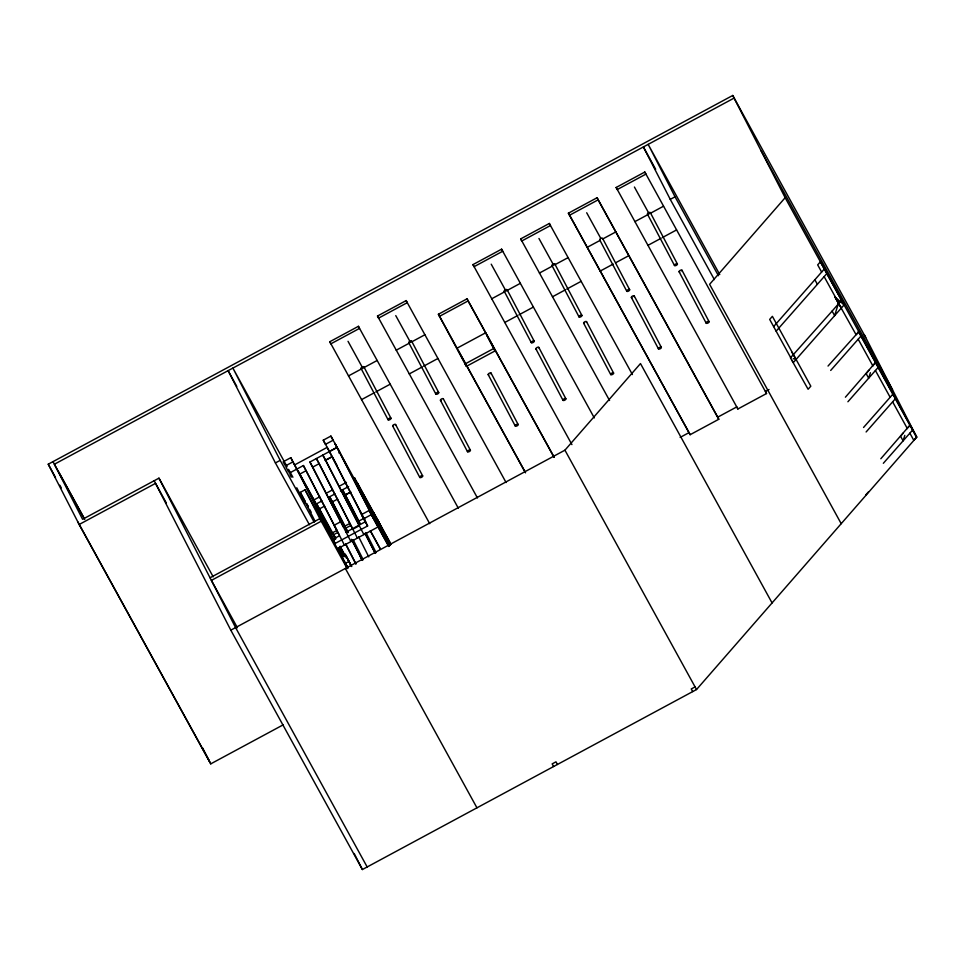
<?xml version="1.0" encoding="UTF-8"?>
<svg xmlns="http://www.w3.org/2000/svg" width="965" height="965" viewBox="0 0 965 965"><rect width="100%" height="100%" fill="white"/><g stroke="black" fill="none" stroke-linecap="round" stroke-linejoin="round"><path stroke-width="1.45" d="M791.927 360.174L793.387 362.502L844.098 304.904L834.918 296.894L838.464 303.324L834.629 315.651L832.12 311.08L841.564 300.332L820.383 261.817L817.681 264.88L821.637 272.07M870.382 372.719L868.669 378.196L866.16 373.624L868.886 370.307M904.82 435.372L903.107 440.848L900.586 436.276L903.324 432.959M864.326 334.831L916.75 437.085L696.525 689.541L362.394 869.537L230.804 630.169L564.935 450.173L640.483 363.564L772.072 602.932M283.179 724.848L210.756 763.858L79.166 524.49L48.25 464.201L732.737 95.463L785.16 197.704L709.613 284.313L841.203 523.681M773.628 326.592L824.339 268.994M776.137 331.164L826.848 273.565M790.854 357.919L769.684 319.415L772.386 316.339L810.805 386.193L808.103 389.257L790.456 357.846L832.12 311.08M828.03 366.049L858.814 331.671L856.1 334.734L834.918 296.894M830.696 370.439L860.913 336.122M875.231 362.816L845.4 397.206M872.517 365.88L875.617 362.888M847.909 401.766L878.126 367.448M863.542 427.483L892.842 394.215M866.112 431.97L895.339 398.774M909.657 425.469L880.828 458.737M906.955 428.544L910.055 425.541M883.337 463.296L912.564 430.101M865.81 494.888L868.512 491.824M294.735 464.865L327.207 447.35L367.617 525.949L335.132 543.464L290.791 457.687L283.155 461.801L284.772 464.937M330.899 436.071L333.058 440.269L325.422 444.37L323.263 440.185L330.899 436.071L356.254 482.44L354.577 477.977L356.254 482.452M285.314 465.986L292.938 461.873L290.791 457.687M289.259 473.164L303.42 465.528L338.896 534.333M373.081 517.65L334.843 443.237L337.002 447.446L309.91 462.03L343.371 526.914L349.861 523.416M358.992 525.093L325.627 460.196L332.177 456.662L365.554 521.643L345.94 532.282M338.944 453.007L339.801 452.549L337.654 448.339L378.051 526.95L337.943 548.566L342.225 556.371M292.938 461.873L316.146 504.08L313.999 499.894L319.584 496.842M325.977 493.392L332.37 489.943M338.775 486.493L346.447 482.355M348.606 486.553L340.416 490.968M358.678 487.747L359.535 487.289L357.388 483.079L388.811 544.248M360.343 524.067L345.361 494.936L350.826 491.981L344.879 495.178M367.617 525.949L361.525 514.586L369.137 510.473L388.75 546.154M337.617 532.535L333.721 534.634L335.338 537.782M345.41 528.337L350.609 525.527M358.401 521.329L364.903 517.831M363.672 518.772L371.296 514.671L369.137 510.473M339.451 535.78L332.973 539.266L329.017 532.077L335.132 543.464M734.075 98.092L54.366 464.249L84.739 519.484M358.413 326.315L359.487 328.414L330.85 343.842L329.777 341.743L358.413 326.315L458.351 508.253M406.144 300.598L407.218 302.696L378.582 318.124L377.508 316.025L406.144 300.598L506.082 482.536M501.607 249.175L502.681 251.274L474.044 266.702L472.971 264.603L501.607 249.175L594.295 417.917M549.338 223.458L550.424 225.557L521.775 240.985L520.702 238.886L549.338 223.458L632.413 374.565M568.433 213.168L597.07 197.741L717.707 417.169L718.78 419.268L690.144 434.696L568.433 213.168L690.144 434.696M616.165 187.463L644.813 172.035L766.512 393.551L737.875 408.979L616.165 187.463L617.238 189.562L645.887 174.134L644.813 172.035M569.507 215.267L598.155 199.839L597.07 197.741M553.97 457.084L486.963 335.205L495.021 350.934L466.385 366.362L438.399 314.252L467.036 298.824L554.175 457.326M439.473 316.351L468.109 300.923L467.036 298.824M714.377 279.609L670.265 199.381L675.042 196.8L648.166 144.376L719.745 274.579M348.486 375.928L377.122 360.5M396.217 350.211L409.232 343.19M411.838 341.791L424.853 334.783M491.68 298.788L504.707 291.768M520.328 283.348L505.998 291.068L491.221 264.181M539.411 273.071L552.438 266.05M555.044 264.651L568.059 257.643M587.154 247.354L600.17 240.345M602.775 238.946L615.791 231.926M634.886 221.636L647.901 214.628M650.506 213.229L663.522 206.208M213.193 576.805L158.96 478.157L82.592 519.303L53.027 461.62M79.166 524.49L155.534 483.356L166.378 503.079M361.525 399.643L374.541 392.634M375.843 391.923L390.162 384.215M409.256 373.925L422.272 366.917M423.575 366.218L437.893 358.498M456.988 348.22L485.636 332.792L468.109 300.923M504.719 322.503L517.747 315.495M519.049 314.783L533.368 307.075M552.462 296.786L565.478 289.777M566.781 289.078L581.099 281.358M600.194 271.081L613.209 264.06M615.815 262.661L628.83 255.653M647.925 245.363L660.941 238.355M662.243 237.643L676.562 229.935M309.403 524.743L275.423 462.935L280.2 460.365L232.891 368.075L287.112 466.722M485.636 332.792L493.694 348.522L465.058 363.95L466.385 366.362M329.367 451.548L337.002 447.446M299.693 474.153L306.231 470.631M350.898 541.582L312.72 467.132L319.21 463.634L316.399 458.532L357.4 538.084M325.145 460.438L332.177 456.65M315.048 521.209L300.272 492.379L305.036 489.798L347.702 567.396M335.12 539.435L316.617 503.802L321.84 500.968M348.027 532.632L329.644 496.77L334.831 493.971M319.427 508.893L324.65 506.07M348.112 532.427L332.443 501.872L337.641 499.074M210.044 577.782L319.825 518.639L347.195 568.614M340.561 521.812L334.071 525.31L336.881 530.412L330.404 533.898L327.593 528.796M352.695 529.29L359.173 525.792M347.533 568.071L341.489 556.286L345.205 554.284L351.755 566.552M348.944 561.437L345.229 563.427L347.243 567.36M680.156 437.398L689.07 432.597M717.707 417.169L736.802 406.88L737.875 408.979M769.021 389.522L765.438 391.452L766.512 393.551M695.077 686.899L691.254 688.962L692.713 691.603M841.564 300.332L844.098 304.904M793.278 358.642L796.089 359.438L791.891 352.249M838.464 303.324L841.384 307.968M732.737 95.463L865.677 337.461M760.963 150.516L892.553 389.896M785.16 197.704L916.75 437.085M858.392 331.55L916.509 437.266L913.807 440.342L909.862 433.164M824.146 276.629L838.862 303.396M858.199 339.185L872.915 365.952M875.424 370.512L890.14 397.278M892.637 401.85L907.353 428.605M814.87 279.741L817.379 284.313M675.042 196.8L718.43 275.713M655.681 169.297L643.39 146.945L670.265 199.381M634.427 187.041L649.204 213.928M598.155 199.839L718.78 419.268M586.696 212.758L600.809 238.439M538.952 238.476L553.741 265.351M520.702 238.886L609.554 400.499M472.971 264.603L571.931 444.612M564.935 450.173L696.525 689.541M493.694 348.522L495.021 350.934M438.399 314.252L525.539 472.754M458.327 350.633L525.322 472.512M395.759 315.615L410.535 342.491M377.508 316.025L477.446 497.964M348.027 341.32L362.152 367.014M329.777 341.743L429.715 523.681M557.432 764.473L555.973 761.831L552.161 763.894L553.608 766.524M390.946 544.127L354.577 477.977L389.45 545.852M356.724 482.186L390.958 544.429M371.296 514.671L388.762 546.443M323.263 440.185L337.171 465.757M362.165 515.141L360.066 511.305L365.458 521.763L361.525 514.586M370.391 530.774L380.391 548.976M370.403 531.064L380.403 549.266M345.361 494.936L342.551 489.822L360.259 524.26M325.627 460.196L322.817 455.082L363.877 534.586M329.644 496.77L332.443 501.872M309.91 462.03L312.72 467.132M360.283 556.552L362.394 560.375L351.429 539.278M344.421 545.08L303.42 465.528M316.617 503.778L335.88 538.82M340.114 546.25L346.556 558.24M298.257 471.27L313.999 499.894M337.931 548.277L342.225 556.093M341.489 556.286L348.015 568.156M345.361 568.457L476.951 807.826M288.559 469.352L292.902 477.241M300.272 492.379L305.326 501.583M306.774 504.213L308.221 506.842M309.669 509.472L311.116 512.101M285.966 467.181L288.595 471.969M280.2 460.365L314.18 522.174M236.787 386.434L228.114 370.644L275.423 462.935M237.414 627.757L211.383 580.399L321.164 521.257L305.036 489.798M367.17 866.968L235.581 627.588L158.96 478.157M58.805 472.15L84.112 518.181M48.25 464.201L55.475 477.349M59.818 485.238L61.265 487.868M77.815 521.872L209.417 761.24M682.002 270.272L709.058 321.622A1.628 0.736 -27.8 0 1 707.188 323.323A1.628 0.736 -27.8 0 1 706.597 322.189A1.628 0.736 -27.8 0 1 709.058 321.622M677.382 263.976A1.628 0.736 -27.8 0 0 674.921 264.555A1.628 0.736 -27.8 0 0 675.512 265.677A1.628 0.736 -27.8 0 0 677.382 263.976L650.326 212.626A1.628 0.736 -27.8 0 0 648.54 212.734A1.628 0.736 -27.8 0 0 647.443 214.146L674.499 265.496M679.119 271.78L706.175 323.142M634.27 295.978L661.327 347.34A1.628 0.736 -27.8 0 1 659.457 349.041A1.628 0.736 -27.8 0 1 658.866 347.907A1.628 0.736 -27.8 0 1 661.327 347.34M629.638 289.693A1.628 0.736 -27.8 0 0 627.19 290.272A1.628 0.736 -27.8 0 0 627.781 291.394A1.628 0.736 -27.8 0 0 629.638 289.693L602.594 238.343A1.628 0.736 -27.8 0 0 601.002 238.355A1.628 0.736 -27.8 0 0 599.675 239.658M631.387 297.497L658.444 348.848M599.711 239.851L626.768 291.213M586.539 321.695L613.583 373.045A1.628 0.736 -27.8 0 1 611.726 374.746A1.628 0.736 -27.8 0 1 611.135 373.624A1.628 0.736 -27.8 0 1 613.583 373.045M581.907 315.41A1.628 0.736 -27.8 0 0 579.458 315.977A1.628 0.736 -27.8 0 0 580.049 317.111A1.628 0.736 -27.8 0 0 581.907 315.41L554.863 264.048A1.628 0.736 -27.8 0 0 554.718 263.915M583.656 323.203L610.712 374.565M579.036 316.918L551.98 265.568A1.628 0.736 -27.8 0 1 552.716 264.374A1.628 0.736 -27.8 0 1 554.501 263.831M538.808 347.412L565.852 398.762A1.628 0.736 -27.8 0 1 563.994 400.463A1.628 0.736 -27.8 0 1 563.403 399.329A1.628 0.736 -27.8 0 1 565.852 398.762M507.132 289.765L534.176 341.128A1.628 0.736 -27.8 0 1 532.318 342.816A1.628 0.736 -27.8 0 1 531.727 341.694A1.628 0.736 -27.8 0 1 534.176 341.128M535.925 348.92L562.981 400.282M504.249 291.285L531.305 342.635M491.076 373.117L518.121 424.479A1.628 0.736 -27.8 0 1 516.263 426.18A1.628 0.736 -27.8 0 1 515.672 425.046A1.628 0.736 -27.8 0 1 518.121 424.479M488.194 374.637L515.25 425.987M443.333 398.834L470.389 450.185A1.628 0.736 -27.8 0 1 468.532 451.885A1.628 0.736 -27.8 0 1 467.941 450.764A1.628 0.736 -27.8 0 1 470.389 450.185M411.657 341.188L438.713 392.55A1.628 0.736 -27.8 0 1 436.843 394.251A1.628 0.736 -27.8 0 1 436.264 393.117A1.628 0.736 -27.8 0 1 438.713 392.55M440.462 400.342L467.506 451.704M408.786 342.708L435.83 394.058M395.602 424.552L422.658 475.902A1.628 0.736 -27.8 0 1 420.788 477.603A1.628 0.736 -27.8 0 1 420.209 476.469A1.628 0.736 -27.8 0 1 422.658 475.902M363.926 366.905L390.982 418.267A1.628 0.736 -27.8 0 1 389.112 419.956A1.628 0.736 -27.8 0 1 388.521 418.834A1.628 0.736 -27.8 0 1 390.982 418.267M392.731 426.06L419.775 477.422M388.099 419.775L361.043 368.425A1.628 0.736 -27.8 0 1 361.959 367.11A1.628 0.736 -27.8 0 1 363.793 366.76M390.367 544.839L376.652 518.121L378.799 522.318M390.318 545.104L373.829 512.994L375.988 517.216M365.976 532.62L376.109 552.68M365.108 533.343L375.325 553.21M365.023 533.536L375.24 553.403M358.654 536.817L368.763 556.889M319.21 463.634L352.514 528.591M353.069 539.568L363.202 559.7M352.201 540.4L362.418 560.327M345.711 543.898L355.928 563.825M345.627 544.103L355.82 563.97M346.266 556.214L350.958 565.357M345.205 554.284L351.248 566.069M340.054 546.6L344.831 555.888M339.982 546.805L344.071 554.766M339.21 547.396L343.914 556.889M298.076 471.017L333.769 540.448M306.834 503.718L308.45 506.854M289.934 474.491L291.297 477.144M296.762 487.759L304.952 503.694M354.191 853.518L362.394 869.537M154.195 480.727L230.804 630.169M202.541 747.827L210.756 763.858M679.782 272.021A1.628 0.736 -27.8 0 1 679.3 271.093A1.628 0.736 -27.8 0 1 681.338 270.031A1.628 0.736 -27.8 0 1 681.821 270.948M632.051 297.739A1.628 0.736 -27.8 0 1 631.568 296.81A1.628 0.736 -27.8 0 1 633.607 295.736A1.628 0.736 -27.8 0 1 634.089 296.665M584.32 323.444A1.628 0.736 -27.8 0 1 583.837 322.527A1.628 0.736 -27.8 0 1 585.876 321.454A1.628 0.736 -27.8 0 1 586.358 322.37M504.213 291.08A1.628 0.736 -27.8 0 1 505.165 289.97A1.628 0.736 -27.8 0 1 506.758 289.536M536.588 349.161A1.628 0.736 -27.8 0 1 536.045 348.329A1.628 0.736 -27.8 0 1 537.915 347.195A1.628 0.736 -27.8 0 1 538.784 347.834M408.738 342.515A1.628 0.736 -27.8 0 1 409.691 341.405A1.628 0.736 -27.8 0 1 411.295 340.971M441.126 400.584A1.628 0.736 -27.8 0 1 441.198 399.16A1.628 0.736 -27.8 0 1 443.381 399.028M393.093 426.289A1.628 0.736 -27.8 0 1 393.057 425.203A1.628 0.736 -27.8 0 1 395.047 424.31A1.628 0.736 -27.8 0 1 395.421 425.227M488.857 374.878A1.628 0.736 -27.8 0 1 488.374 373.95A1.628 0.736 -27.8 0 1 490.413 372.876A1.628 0.736 -27.8 0 1 490.895 373.805"/></g></svg>
